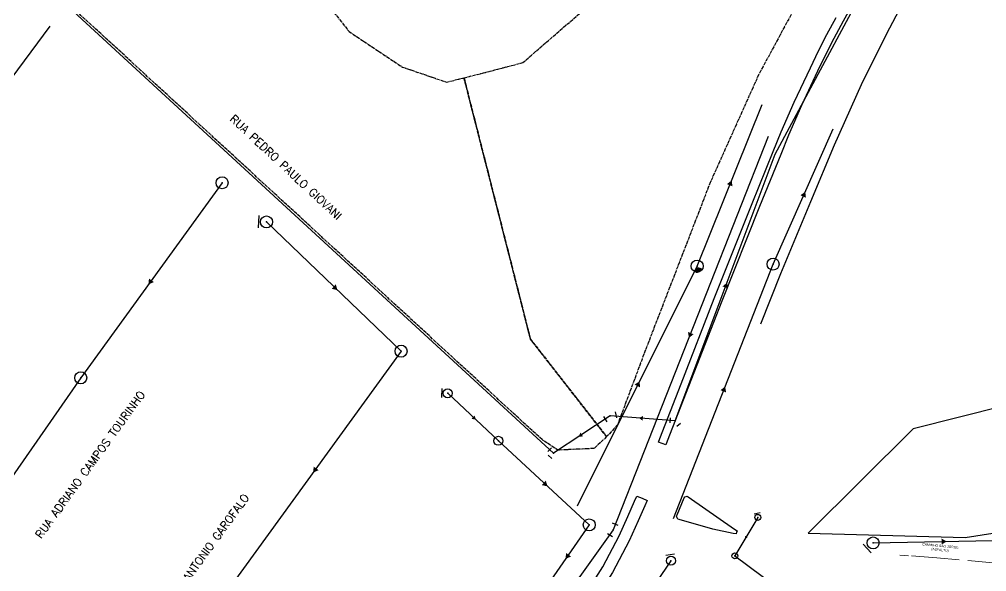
# Model space of a CAD drawing. Extents: x -289 to 361868, y -200 to 7352041.
# Drawn here: x 360982 to 361223.6, y 7351702.4 to 7351840.3 of the extents above; entities that cross this region are included whole.
import ezdxf
from ezdxf.enums import TextEntityAlignment as Align

# ---------------------------------------------------------------- set-up
doc = ezdxf.new("R2010")
doc.units = 0
doc.linetypes.add('CENTER2', pattern=[1.125, 0.75, -0.125, 0.125, -0.125])
doc.linetypes.add('DASHDOT2', pattern=[12.7, 6.35, -3.175, 0, -3.175])
for name, color, linetype in [('ALINHA-DEF', 7, 'Continuous'), ('ALINHA-INDEF', 7, 'Continuous'), ('ESGOTO', 7, 'Continuous'), ('QUADRA-INDEF', 7, 'CENTER2'), ('quadrasultima', 250, 'Continuous'), ('TXT-LOGRAD', 3, 'Continuous')]:
    doc.layers.add(name, color=color, linetype=linetype)
doc.layers.add('LT-GUIA', color=2, linetype='DASHDOT2', lineweight=18)
doc.layers.add('LT-TEXTO-RUA', color=170, linetype='Continuous', lineweight=15)
doc.styles.add('ARIAL', font='arial.ttf')
doc.styles.add('SABESP', font='ROMANS.shx', dxfattribs={"height": 2})

# ---------------------------------------------------------------- blocks, each defined once
blk = doc.blocks.new('DGE001A')
at = {"color": 0}
blk.add_lwpolyline([(0, 0, 1.5, 0, 0), (1.3, 0, 0, 0, 0)], format="xyseb", dxfattribs=at)
blk = doc.blocks.new('DRE010A')
at = {"color": 0}
blk.add_line((-2.49, -0.2), (-0.5, -2.45), dxfattribs=at)
blk.add_point((0, 0), dxfattribs=at)
blk = doc.blocks.new('DRE010C')
h = blk.add_hatch()
h.set_pattern_fill('ANSI31', color=0, scale=0.25, angle=41.5466, style=0)
h.set_pattern_definition([(86.5466, (0, 0), (-0.03119325, 0.0018824), [])])
edge = h.paths.add_edge_path()
edge.add_line((1.04, 1.08), (0.95, 1.16))
edge.add_line((0.95, 1.16), (0.86, 1.23))
edge.add_line((0.86, 1.23), (0.76, 1.29))
edge.add_line((0.76, 1.29), (0.66, 1.35))
edge.add_line((0.66, 1.35), (0.55, 1.4))
edge.add_line((0.55, 1.4), (0.44, 1.43))
edge.add_line((0.44, 1.43), (0.32, 1.46))
edge.add_ellipse((1.14, 1.01), major_axis=(0.66, 0.66), ratio=1, start_angle=105.7544, end_angle=247.3389)
edge.add_line((1.49, 0.14), (1.48, 0.26))
edge.add_line((1.48, 0.26), (1.45, 0.38))
edge.add_line((1.45, 0.38), (1.42, 0.49))
edge.add_line((1.42, 0.49), (1.38, 0.6))
edge.add_line((1.38, 0.6), (1.32, 0.71))
edge.add_line((1.32, 0.71), (1.26, 0.81))
edge.add_line((1.26, 0.81), (1.2, 0.9))
edge.add_line((1.2, 0.9), (1.12, 0.99))
edge.add_line((1.12, 0.99), (1.04, 1.08))
at = {"color": 0}
blk.add_arc((1.14, 1.01), 0.934, 150.7544, 292.3389, dxfattribs=at)
blk.add_point((0, 0), dxfattribs=at)
blk = doc.blocks.new('DGE002C')
at = {"color": 0}
for p, q in [((-0.44, 1.33), (-1.33, 0.44)), ((1.25, 0.62), (1.25, -0.63))]:
    blk.add_line(p, q, dxfattribs=at)
blk.add_point((0, 0), dxfattribs=at)
blk = doc.blocks.new('DGE002B')
at = {"color": 0}
for p, q in [((0.63, 1.25), (-0.62, 1.25)), ((1.25, 0.63), (1.25, -0.62))]:
    blk.add_line(p, q, dxfattribs=at)
blk.add_point((0, 0), dxfattribs=at)
blk = doc.blocks.new('DGE002H')
at = {"color": 0}
for p, q in [((-1.1, 1.26), (-1.67, -0.12)), ((1.5, -0.75), (1.5, 0.75))]:
    blk.add_line(p, q, dxfattribs=at)
blk.add_point((0, 0), dxfattribs=at)
blk = doc.blocks.new('DGE002L')
at = {"color": 0}
for p, q in [((-1.35, 1.01), (-1.61, -0.42)), ((1.5, -0.75), (1.5, 0.75))]:
    blk.add_line(p, q, dxfattribs=at)
blk.add_point((0, 0), dxfattribs=at)
blk = doc.blocks.new('DGE012A')
at = {"color": 0}
blk.add_circle((0, 0), 1.5, dxfattribs=at)
blk.add_point((0, 0), dxfattribs=at)

msp = doc.modelspace()

# ---------------------------------------------------------------- linework, layer by layer
at = {"layer": 'ALINHA-DEF'}
msp.add_lwpolyline([(361199.61, 7351861.2), (361187.79, 7351839.82), (361185.48, 7351835.57), (361183.42, 7351831.59), (361181.4, 7351827.34), (361177.4, 7351818.78), (361174.15, 7351811.41), (361172.18, 7351806.54), (361166.91, 7351793.62), (361157.46, 7351769.91), (361149.16, 7351748.63), (361143.84, 7351734.98), (361143.48, 7351734.05), (361142.55, 7351734.41), (361141.62, 7351734.77), (361141.98, 7351735.7), (361147.3, 7351749.35), (361155.6, 7351770.65), (361165.05, 7351794.36), (361170.32, 7351807.3), (361172.31, 7351812.19), (361175.58, 7351819.6), (361179.6, 7351828.2), (361181.62, 7351832.47), (361183.72, 7351836.51), (361186.03, 7351840.78)], dxfattribs=at)
msp.add_lwpolyline([(361052.73, 7351599.42), (361053.56, 7351600.56), (361117.67, 7351688.35), (361123.08, 7351696.31), (361127.77, 7351703.62), (361131.84, 7351711.36), (361133.99, 7351716.21), (361135.7, 7351720.02), (361136.28, 7351721.3), (361137.55, 7351720.73), (361138.83, 7351720.15), (361138.26, 7351718.88), (361136.55, 7351715.07), (361134.36, 7351710.14), (361130.19, 7351702.2), (361125.42, 7351694.77), (361119.95, 7351686.73), (361058.37, 7351602.39), (361056.38, 7351600.76), (361054.48, 7351598.15), (361052.73, 7351599.42)], close=True, dxfattribs=at)
at = {"layer": 'ALINHA-INDEF'}
msp.add_lwpolyline([(361287.44, 7352007.83), (361282.48, 7351994.65), (361279.25, 7351985.66), (361275.87, 7351978.34), (361272.49, 7351971.91), (361268.96, 7351965.32), (361243.04, 7351917.67), (361218.44, 7351872.82), (361211.53, 7351859.8), (361202.55, 7351844.11), (361198.49, 7351836.49), (361192.25, 7351823.99), (361185.5, 7351808.91), (361179.61, 7351794.79), (361172.14, 7351776.76), (361167.12, 7351764.19)], dxfattribs=at)
msp.add_lwpolyline([(361149.05, 7351721.1), (361160.67, 7351713.02), (361160.67, 7351713.02), (361161.31, 7351712.62), (361161.17, 7351712.22), (361161.04, 7351711.82), (361160.32, 7351711.98), (361160.32, 7351711.98), (361155.23, 7351713.01), (361146.85, 7351715.43), (361146.85, 7351715.43), (361146.47, 7351715.52), (361146.32, 7351715.89), (361146.16, 7351716.25), (361146.34, 7351716.6), (361146.34, 7351716.6), (361148.11, 7351720.84), (361148.11, 7351720.84), (361148.25, 7351721.12), (361148.54, 7351721.2), (361148.83, 7351721.28), (361149.05, 7351721.1)], close=True, dxfattribs=at)
at = {"layer": 'ESGOTO', "color": 3}
for points in [[(361115.4, 7351731.99), (360819.38, 7352004.31)], [(361145.86, 7351740.06), (361170.82, 7351806.68), (361200.55, 7351861.98)], [(360989.6, 7351838.57), (360941.59, 7351773.9)], [(361151.31, 7351778.72), (361167.59, 7351819.08)], [(361170.29, 7351779.2), (361185.31, 7351812.97)], [(361169.08, 7351811.09), (361130.35, 7351712.85)], [(361032.65, 7351799.51), (360997.34, 7351750.8)], [(361043.74, 7351789.72), (361077.34, 7351757.46)], [(361121.43, 7351718.83), (361151.31, 7351778.72)], [(361145.39, 7351715.68), (361170.29, 7351779.2)], [(361077.34, 7351757.46), (361034.94, 7351698.92)], [(360997.34, 7351750.8), (360940.37, 7351669.03)], [(361089.01, 7351746.94), (361101.65, 7351735.08)], [(361129.61, 7351741.31), (361115.4, 7351731.99)], [(361145.86, 7351740.06), (361129.61, 7351741.31)], [(361101.65, 7351735.08), (361124.35, 7351714.09)], [(361166.46, 7351715.96), (361160.74, 7351706.36)], [(361130.35, 7351712.85), (360962.88, 7351478.85)], [(361124.35, 7351714.09), (361114.02, 7351699.17)], [(361195.26, 7351709.57), (361229.46, 7351710.29)], [(361195.26, 7351709.57), (361229.46, 7351710.29)], [(361144.76, 7351705.14), (361136.33, 7351692.76)], [(361160.74, 7351706.36), (361177.97, 7351693.51)]]:
    msp.add_lwpolyline(points, dxfattribs=at)
at = {"layer": 'LT-GUIA', "elevation": 2.59}
msp.add_lwpolyline([(361225.25, 7351704.6), (361216.76, 7351705.37), (361211.22, 7351705.83), (361204.12, 7351706.4), (361201.97, 7351706.54)], dxfattribs=at)
at = {"layer": 'QUADRA-INDEF'}
msp.add_lwpolyline([(361128.69, 7351736.12), (361109.68, 7351760.46), (361093.08, 7351825.7), (361107.76, 7351829.5), (361127.61, 7351846.68), (361184.09, 7351912.55), (361199.52, 7351932.27), (361214.54, 7351939.24), (361226.89, 7351937.23), (361175.24, 7351842.38), (361166.65, 7351826.42), (361154.58, 7351799.59), (361138.34, 7351757.6), (361131.37, 7351738.95), (361128.69, 7351736.12)], close=True, dxfattribs=at)
msp.add_lwpolyline([(361041.71, 7351865.84), (361064.38, 7351837.26), (361077.67, 7351828.41), (361088.67, 7351824.65), (361093.08, 7351825.7), (361109.68, 7351760.46), (361128.69, 7351736.12), (361128.69, 7351736.12), (361125.58, 7351733.17), (361121.06, 7351732.96), (361116.54, 7351732.75), (361112.57, 7351735.37), (361112.57, 7351735.37), (360929.23, 7351904)], dxfattribs=at)
at = {"layer": 'quadrasultima', "color": 5, "linetype": 'ByBlock', "lineweight": 30}
msp.add_lwpolyline([(361285.32, 7351758.24), (361205.26, 7351738.07), (361179.03, 7351712.04), (361218.29, 7351710.9), (361225.13, 7351712.01)], dxfattribs=at)
msp.add_lwpolyline([(361285.32, 7351758.24), (361205.26, 7351738.07), (361179.03, 7351712.04), (361218.29, 7351710.9), (361225.13, 7351712.01)], dxfattribs=at)

# ---------------------------------------------------------------- block references
at = {"layer": 'ESGOTO', "color": 2}
for name, p, rotation in [('DGE012A', (361032.65, 7351799.51), 316.987843737), ('DGE001A', (361159.45, 7351798.9), 68.03235601399999), ('DGE001A', (361177.8, 7351796.09), 66.021780569), ('DRE010A', (361043.74, 7351789.72), 316.165602033), ('DGE012A', (361043.74, 7351789.72), 316.165601637), ('DGE012A', (361151.31, 7351778.72), 246.11001477), ('DGE012A', (361170.29, 7351779.2), 247.31591198), ('DRE010C', (361151.31, 7351778.72), 243.48473003), ('DGE001A', (361014.99, 7351775.16), 234.05800261), ('DGE001A', (361158.34, 7351773.37), 69.463205499), ('DGE001A', (361060.54, 7351773.59), 316.161182512), ('DGE001A', (361149.72, 7351761.97), 248.48373773), ('DGE012A', (361077.34, 7351757.46), 234.0845310299999), ('DGE012A', (360997.34, 7351750.8), 234.06156796), ('DGE001A', (361136.37, 7351748.78), 63.48472730300001), ('DGE001A', (361157.84, 7351747.44), 68.59470598), ('DGE002H', (361129.61, 7351741.31), 213.25992628), ('DGE002C', (361145.86, 7351740.06), 175.60130563), ('DGE002B', (361115.4, 7351731.99), 137.38788609), ('DGE001A', (361056.14, 7351728.19), 234.0843398), ('DGE001A', (361113, 7351724.58), 317.242353632), ('DGE012A', (361124.35, 7351714.09), 317.24138718), ('DGE002L', (361130.35, 7351712.85), 68.483735913), ('DGE012A', (361195.26, 7351709.57), 1.206059566800001), ('DGE001A', (361212.36, 7351709.93), 1.2098593905), ('DGE001A', (361212.36, 7351709.93), 1.2098593905), ('DGE001A', (361119.18, 7351706.63), 235.28684925), ('DRE010A', (361195.26, 7351709.57), 1.2060614123)]:
    msp.add_blockref(name, p, dxfattribs=dict(at, rotation=rotation))
for name, p, xscale, yscale, rotation in [('DRE010A', (361089.01, 7351746.94), 0.7500000000000001, 0.7500000000000001, 316.823506268), ('DGE012A', (361089.01, 7351746.94), 0.75, 0.75, 316.823505955), ('DGE001A', (361095.33, 7351741.01), 0.75, 0.75, 316.813544134), ('DGE001A', (361137.73, 7351740.69), 0.7499999999999999, 0.7499999999999999, 175.60857297), ('DGE012A', (361101.65, 7351735.08), 0.75, 0.75, 317.241387175), ('DGE001A', (361122.5, 7351736.65), 0.75, 0.75, 213.25966671), ('DRE010A', (361166.46, 7351715.96), 0.5, 0.5, 239.21211568), ('DGE012A', (361166.46, 7351715.96), 0.5, 0.5, 239.21211797), ('DGE001A', (361163.6, 7351711.16), 0.4999999999999998, 0.4999999999999998, 239.22777275), ('DRE010A', (361144.76, 7351705.14), 0.75, 0.75, 235.74761495), ('DGE012A', (361144.76, 7351705.14), 0.75, 0.75, 235.7476138), ('DGE012A', (361160.74, 7351706.36), 0.5, 0.5, 239.21211797)]:
    msp.add_blockref(name, p, dxfattribs=dict(at, xscale=xscale, yscale=yscale, rotation=rotation))

# ---------------------------------------------------------------- texts
at = {"layer": 'LT-TEXTO-RUA', "ltscale": 4, "insert": (361204.71, 7351709.81, 1487.01), "char_height": 0.6, "width": 14.8636, "attachment_point": 1, "rotation": 354.9455, "style": 'ARIAL'}
msp.add_mtext('\\pxqc;CAMINHO SÃO JORGE\\P(ASFALTO)', dxfattribs=at)
at = {"layer": 'TXT-LOGRAD', "style": 'SABESP'}
for s, rotation, p in [('RUA PEDRO PAULO GIOVANI', -42.9367, (361048.59, 7351803.38)), ('RUA ADRIANO CAMPOS TOURINHO', 54.1762, (360999.69, 7351729.15)), ('RUA MAESTRO ANTONIO GAROFALO', 54.1755, (361025.27, 7351702.86))]:
    msp.add_text(s, height=2, rotation=rotation, dxfattribs=at).set_placement(p, align=Align.MIDDLE_CENTER)

doc.saveas('drawing.dxf')
